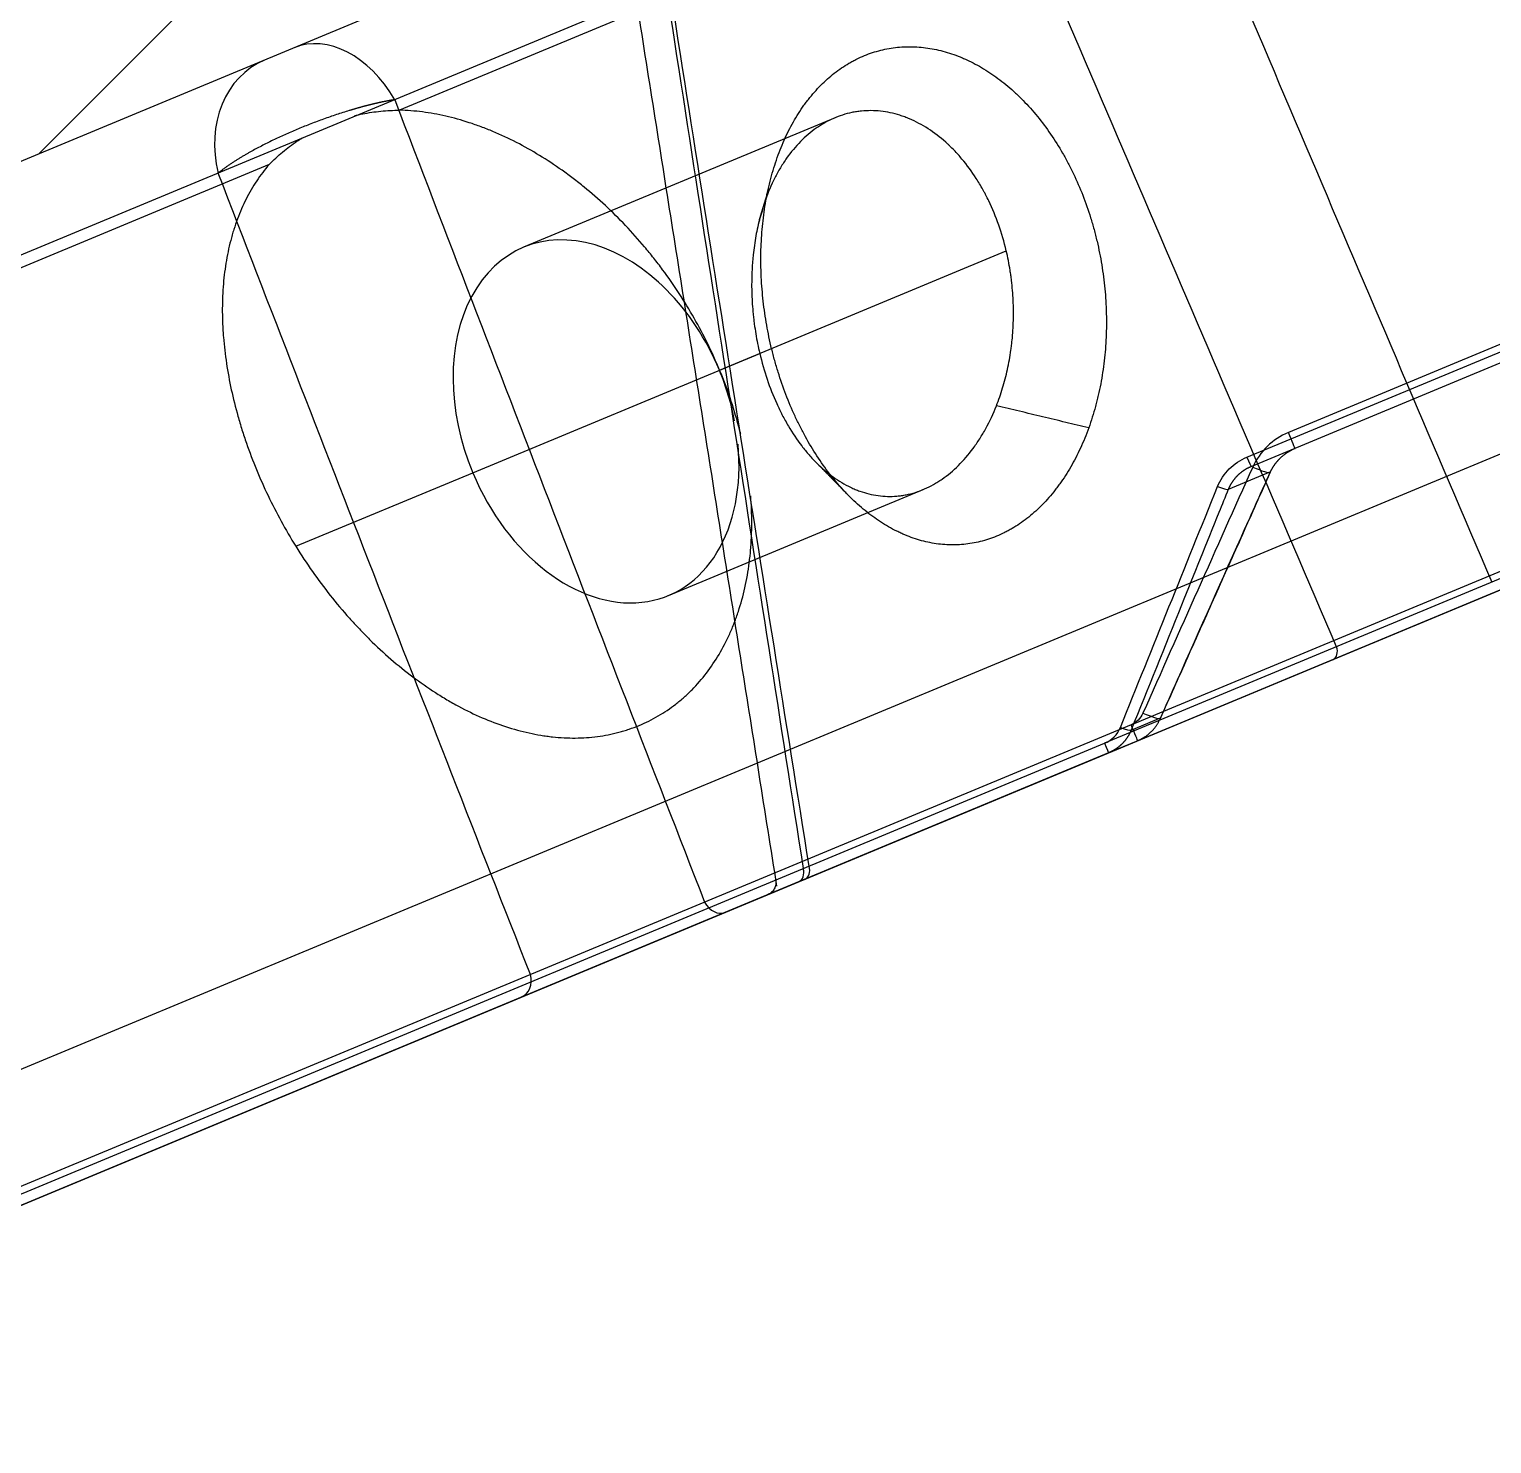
# Model space of a CAD drawing. Header units: millimetres. Extents: x 18 to 755, y 19 to 576.
# Drawn here: x 132.94 to 167.85, y 18.87 to 52.63 of the extents above; entities that cross this region are included whole.
import ezdxf

# ---------------------------------------------------------------- set-up
doc = ezdxf.new("R2010")
doc.units = ezdxf.units.MM
doc.layers.add('1', color=7, linetype='Continuous', true_color=0xffffff)

msp = doc.modelspace()

# ---------------------------------------------------------------- hatches: boundary and pattern name
at = {"layer": '1', "lineweight": -3}
h = msp.add_hatch(dxfattribs=at)
h.set_pattern_fill('ANSI31', scale=1.55, style=0)
edge = h.paths.add_edge_path(flags=0)
edge.add_line((123.581, 20.754), (119.659, 19.122))
edge.add_line((119.659, 19.122), (118.507, 21.892))
edge.add_line((118.507, 21.892), (111.247, 18.873))
edge.add_spline(control_points=[(111.247, 18.873), (110.93, 19.433), (110.613, 19.993), (110.297, 20.553)], knot_values=[0, 0, 0, 0, 1, 1, 1, 1], degree=3, periodic=0)
edge.add_spline(control_points=[(110.297, 20.553), (110.763, 21.685), (111.229, 22.818), (111.694, 23.95)], knot_values=[0, 0, 0, 0, 1, 1, 1, 1], degree=3, periodic=0)
edge.add_ellipse((358.348, 131.388), major_axis=(-2903.319, -1207.465), ratio=0.00143112, start_angle=0.954876, end_angle=0.989415)
edge.add_spline(control_points=[(120.306, 27.531), (120.582, 27.416), (120.858, 27.302), (121.417, 27.07), (121.701, 26.953), (122.165, 26.76), (122.347, 26.685), (122.528, 26.61)], knot_values=[0, 0, 0, 0, 0.372538, 0.372538, 0.755075, 0.755075, 1, 1, 1, 1], degree=3, periodic=0)
edge.add_spline(control_points=[(122.528, 26.61), (122.939, 24.772), (123.349, 22.934), (123.759, 21.096)], knot_values=[0, 0, 0, 0, 1, 1, 1, 1], degree=3, periodic=0)
edge.add_spline(control_points=[(123.759, 21.096), (123.763, 21.079), (123.765, 21.061), (123.767, 21.026), (123.766, 21.009), (123.761, 20.975), (123.758, 20.957), (123.747, 20.924), (123.741, 20.908), (123.724, 20.877), (123.715, 20.862), (123.694, 20.834), (123.682, 20.822), (123.663, 20.804), (123.656, 20.798), (123.642, 20.788), (123.635, 20.783), (123.613, 20.768), (123.598, 20.76), (123.581, 20.754)], knot_values=[0, 0, 0, 0, 0.125, 0.125, 0.25, 0.25, 0.375, 0.375, 0.5, 0.5, 0.625, 0.625, 0.75, 0.75, 0.8125, 0.8125, 0.875, 0.875, 1, 1, 1, 1], degree=3, periodic=0)
edge = h.paths.add_edge_path(flags=0)
edge.add_spline(control_points=[(300.574, 126.854), (300.649, 126.885), (300.802, 126.935), (300.96, 126.96), (301.061, 126.967), (301.082, 126.968), (301.122, 126.969), (301.142, 126.969), (301.203, 126.969), (301.243, 126.967), (301.362, 126.956), (301.442, 126.943), (301.52, 126.923)], knot_values=[0, 0, 0, 0, 0.25, 0.5, 0.5, 0.5625, 0.5625, 0.625, 0.625, 0.75, 0.75, 1, 1, 1, 1], degree=3, periodic=0)
edge.add_spline(control_points=[(301.52, 126.923), (301.572, 126.91), (301.625, 126.901), (301.705, 126.894), (301.731, 126.892), (301.772, 126.892), (301.785, 126.892), (301.812, 126.893), (301.826, 126.894), (301.893, 126.898), (301.946, 126.907), (302.024, 126.925), (302.049, 126.932), (302.1, 126.949), (302.126, 126.958), (302.151, 126.969)], knot_values=[0, 0, 0, 0, 0.25, 0.25, 0.375, 0.375, 0.4375, 0.4375, 0.5, 0.5, 0.75, 0.75, 0.875, 0.875, 1, 1, 1, 1], degree=3, periodic=0)
edge.add_line((302.151, 126.969), (314.312, 132.027))
edge.add_spline(control_points=[(314.312, 132.027), (314.325, 132.032), (314.337, 132.037), (314.362, 132.049), (314.398, 132.066), (314.433, 132.086), (314.501, 132.128), (314.544, 132.16), (314.605, 132.213), (314.625, 132.231), (314.662, 132.27), (314.68, 132.29), (314.731, 132.351), (314.762, 132.395), (314.79, 132.442)], knot_values=[0, 0, 0, 0, 0.0625, 0.0625, 0.125, 0.25, 0.25, 0.5, 0.5, 0.625, 0.625, 0.75, 0.75, 1, 1, 1, 1], degree=3, periodic=0)
edge.add_spline(control_points=[(314.79, 132.442), (314.831, 132.511), (314.877, 132.577), (314.954, 132.67), (314.994, 132.714), (315.038, 132.757), (315.067, 132.785), (315.082, 132.798), (315.158, 132.864), (315.223, 132.912), (315.325, 132.975), (315.377, 133.005), (315.432, 133.031), (315.468, 133.048), (315.487, 133.057), (315.505, 133.064)], knot_values=[0, 0, 0, 0, 0.25, 0.25, 0.375, 0.4375, 0.4375, 0.5, 0.5, 0.75, 0.75, 0.875, 0.9375, 0.9375, 1, 1, 1, 1], degree=3, periodic=0)
edge.add_line((315.505, 133.064), (355.591, 149.736))
edge.add_line((355.591, 149.736), (359.047, 141.426))
edge.add_spline(control_points=[(359.047, 141.426), (358.238, 139.465), (357.429, 137.504), (356.62, 135.543)], knot_values=[0, 0, 0, 0, 1, 1, 1, 1], degree=3, periodic=0)
edge.add_ellipse((358.348, 131.388), major_axis=(2903.319, 1207.465), ratio=0.00143112, start_angle=90, end_angle=158.464753)
edge.add_spline(control_points=[(346.091, 131.164), (345.823, 131.213), (345.554, 131.262), (345.084, 131.347), (344.883, 131.384), (344.488, 131.456), (344.293, 131.492), (344.099, 131.527)], knot_values=[0, 0, 0, 0, 0.404548, 0.404548, 0.707324, 0.707324, 1, 1, 1, 1], degree=3, periodic=0)
edge.add_spline(control_points=[(344.099, 131.527), (343.491, 132.478), (342.884, 133.428), (342.276, 134.379)], knot_values=[0, 0, 0, 0, 1, 1, 1, 1], degree=3, periodic=0)
edge.add_spline(control_points=[(342.276, 134.379), (342.197, 134.503), (342.108, 134.618), (341.961, 134.778), (341.91, 134.829), (341.83, 134.902), (341.802, 134.926), (341.746, 134.973), (341.717, 134.996), (341.572, 135.108), (341.45, 135.185), (341.257, 135.285), (341.191, 135.316), (341.09, 135.358), (341.056, 135.371), (340.987, 135.396), (340.953, 135.407), (340.778, 135.462), (340.637, 135.493), (340.421, 135.521), (340.349, 135.528), (340.24, 135.532), (340.203, 135.533), (340.13, 135.533), (340.093, 135.532), (339.911, 135.524), (339.767, 135.505), (339.555, 135.457), (339.485, 135.439), (339.381, 135.406), (339.346, 135.394), (339.277, 135.369), (339.243, 135.355), (339.209, 135.341)], knot_values=[0, 0, 0, 0, 0.125, 0.125, 0.1875, 0.1875, 0.21875, 0.21875, 0.25, 0.25, 0.375, 0.375, 0.4375, 0.4375, 0.46875, 0.46875, 0.5, 0.5, 0.625, 0.625, 0.6875, 0.6875, 0.71875, 0.71875, 0.75, 0.75, 0.875, 0.875, 0.9375, 0.9375, 0.96875, 0.96875, 1, 1, 1, 1], degree=3, periodic=0)
edge.add_line((339.209, 135.341), (256.764, 101.053))
edge.add_spline(control_points=[(256.764, 101.053), (258.459, 93.455), (260.155, 85.857), (261.851, 78.259)], knot_values=[0, 0, 0, 0, 1, 1, 1, 1], degree=3, periodic=0)
edge.add_line((261.851, 78.259), (252.617, 74.419))
edge.add_spline(control_points=[(252.617, 74.419), (248.643, 77.459), (244.669, 80.499), (240.694, 83.539)], knot_values=[0, 0, 0, 0, 1, 1, 1, 1], degree=3, periodic=0)
edge.add_line((240.694, 83.539), (226.859, 77.785))
edge.add_spline(control_points=[(226.859, 77.785), (226.212, 72.823), (225.566, 67.861), (224.92, 62.899)], knot_values=[0, 0, 0, 0, 1, 1, 1, 1], degree=3, periodic=0)
edge.add_line((224.92, 62.899), (215.686, 59.059))
edge.add_spline(control_points=[(215.686, 59.059), (211.494, 65.619), (207.301, 72.179), (203.109, 78.738)], knot_values=[0, 0, 0, 0, 1, 1, 1, 1], degree=3, periodic=0)
edge.add_line((203.109, 78.738), (120.663, 44.45))
edge.add_spline(control_points=[(120.663, 44.45), (120.646, 44.443), (120.629, 44.436), (120.596, 44.421), (120.546, 44.398), (120.497, 44.374), (120.4, 44.323), (120.338, 44.287), (120.155, 44.17), (120.039, 44.081), (119.823, 43.882), (119.725, 43.775), (119.593, 43.602), (119.552, 43.543), (119.493, 43.451), (119.465, 43.404), (119.438, 43.356), (119.421, 43.324), (119.412, 43.308), (119.336, 43.161), (119.281, 43.027), (119.216, 42.82), (119.197, 42.75), (119.174, 42.643), (119.167, 42.607), (119.154, 42.535), (119.149, 42.499), (119.125, 42.317), (119.119, 42.173), (119.132, 41.884), (119.151, 41.74), (119.183, 41.597)], knot_values=[0, 0, 0, 0, 0.015625, 0.015625, 0.03125, 0.0625, 0.0625, 0.125, 0.125, 0.25, 0.25, 0.375, 0.375, 0.4375, 0.4375, 0.46875, 0.484375, 0.484375, 0.5, 0.5, 0.625, 0.625, 0.6875, 0.6875, 0.71875, 0.71875, 0.75, 0.75, 0.875, 0.875, 1, 1, 1, 1], degree=3, periodic=0)
edge.add_spline(control_points=[(119.183, 41.597), (119.43, 40.492), (119.677, 39.387), (119.923, 38.282)], knot_values=[0, 0, 0, 0, 1, 1, 1, 1], degree=3, periodic=0)
edge.add_spline(control_points=[(119.923, 38.282), (119.768, 38.056), (119.613, 37.83), (119.343, 37.435), (119.227, 37.267), (119, 36.935), (118.888, 36.772), (118.776, 36.609)], knot_values=[0, 0, 0, 0, 0.405183, 0.405183, 0.707594, 0.707594, 1, 1, 1, 1], degree=3, periodic=0)
edge.add_ellipse((358.348, 131.388), major_axis=(-2903.319, -1207.465), ratio=0.00143112, start_angle=359.002567, end_angle=359.045124)
edge.add_spline(control_points=[(108.25, 32.23), (107.27, 32.636), (106.289, 33.042), (104.327, 33.853), (103.346, 34.259), (102.365, 34.664)], knot_values=[0, 0, 0, 0, 0.5, 0.5, 1, 1, 1, 1], degree=3, periodic=0)
edge.add_line((102.365, 34.664), (98.905, 42.982))
edge.add_line((98.905, 42.982), (138.991, 59.654))
edge.add_spline(control_points=[(138.991, 59.654), (139.066, 59.685), (139.219, 59.734), (139.378, 59.759), (139.54, 59.77), (139.62, 59.77), (139.78, 59.756), (139.859, 59.742), (139.937, 59.722)], knot_values=[0, 0, 0, 0, 0.25, 0.5, 0.5, 0.75, 0.75, 1, 1, 1, 1], degree=3, periodic=0)
edge.add_spline(control_points=[(139.937, 59.722), (139.99, 59.709), (140.042, 59.7), (140.149, 59.69), (140.202, 59.69), (140.31, 59.698), (140.416, 59.714), (140.518, 59.747), (140.568, 59.768)], knot_values=[0, 0, 0, 0, 0.25, 0.25, 0.5, 0.5, 0.75, 1, 1, 1, 1], degree=3, periodic=0)
edge.add_line((140.568, 59.768), (152.73, 64.826))
edge.add_spline(control_points=[(152.73, 64.826), (152.78, 64.847), (152.875, 64.896), (152.961, 64.959), (153.012, 65.004), (153.023, 65.013), (153.042, 65.031), (153.071, 65.06), (153.098, 65.089), (153.149, 65.151), (153.18, 65.195), (153.207, 65.241)], knot_values=[0, 0, 0, 0, 0.25, 0.5, 0.5, 0.5625, 0.5625, 0.625, 0.75, 0.75, 1, 1, 1, 1], degree=3, periodic=0)
edge.add_spline(control_points=[(153.207, 65.241), (153.248, 65.311), (153.294, 65.376), (153.371, 65.469), (153.412, 65.513), (153.455, 65.556), (153.484, 65.583), (153.499, 65.597), (153.576, 65.664), (153.64, 65.711), (153.776, 65.796), (153.848, 65.832), (153.923, 65.864)], knot_values=[0, 0, 0, 0, 0.25, 0.25, 0.375, 0.4375, 0.4375, 0.5, 0.5, 0.75, 0.75, 1, 1, 1, 1], degree=3, periodic=0)
edge.add_spline(control_points=[(153.923, 65.864), (166.396, 71.051), (178.87, 76.239), (191.343, 81.426)], knot_values=[0, 0, 0, 0, 1, 1, 1, 1], degree=3, periodic=0)
edge.add_spline(control_points=[(191.343, 81.426), (191.422, 81.459), (191.504, 81.486), (191.671, 81.528), (191.755, 81.543), (191.862, 81.553), (191.884, 81.555), (191.926, 81.558), (191.948, 81.558), (192.012, 81.56), (192.054, 81.559), (192.182, 81.552), (192.266, 81.541), (192.35, 81.523)], knot_values=[0, 0, 0, 0, 0.25, 0.25, 0.5, 0.5, 0.5625, 0.5625, 0.625, 0.625, 0.75, 0.75, 1, 1, 1, 1], degree=3, periodic=0)
edge.add_spline(control_points=[(192.35, 81.523), (192.407, 81.51), (192.464, 81.503), (192.579, 81.496), (192.637, 81.497), (192.752, 81.508), (192.809, 81.518), (192.922, 81.546), (192.977, 81.564), (193.031, 81.587)], knot_values=[0, 0, 0, 0, 0.25, 0.25, 0.5, 0.5, 0.75, 0.75, 1, 1, 1, 1], degree=3, periodic=0)
edge.add_line((193.031, 81.587), (209.632, 88.491))
edge.add_spline(control_points=[(209.632, 88.491), (209.683, 88.512), (209.732, 88.537), (209.826, 88.595), (209.871, 88.627), (209.934, 88.681), (209.954, 88.7), (209.993, 88.739), (210.011, 88.759), (210.064, 88.821), (210.096, 88.865), (210.125, 88.912)], knot_values=[0, 0, 0, 0, 0.25, 0.25, 0.5, 0.5, 0.625, 0.625, 0.75, 0.75, 1, 1, 1, 1], degree=3, periodic=0)
edge.add_spline(control_points=[(210.125, 88.912), (210.168, 88.983), (210.216, 89.05), (210.322, 89.174), (210.38, 89.233), (210.506, 89.34), (210.573, 89.389), (210.714, 89.476), (210.788, 89.513), (210.865, 89.545)], knot_values=[0, 0, 0, 0, 0.25, 0.25, 0.5, 0.5, 0.75, 0.75, 1, 1, 1, 1], degree=3, periodic=0)
edge.add_line((210.865, 89.545), (243.717, 103.208))
edge.add_spline(control_points=[(243.717, 103.208), (243.793, 103.24), (243.871, 103.265), (243.99, 103.294), (244.03, 103.302), (244.111, 103.315), (244.152, 103.32), (244.276, 103.331), (244.358, 103.331), (244.523, 103.318), (244.604, 103.305), (244.685, 103.286)], knot_values=[0, 0, 0, 0, 0.25, 0.25, 0.375, 0.375, 0.5, 0.5, 0.75, 0.75, 1, 1, 1, 1], degree=3, periodic=0)
edge.add_spline(control_points=[(244.685, 103.286), (244.738, 103.273), (244.793, 103.264), (244.902, 103.256), (244.957, 103.256), (245.067, 103.265), (245.121, 103.273), (245.227, 103.299), (245.279, 103.316), (245.329, 103.337)], knot_values=[0, 0, 0, 0, 0.25, 0.25, 0.5, 0.5, 0.75, 0.75, 1, 1, 1, 1], degree=3, periodic=0)
edge.add_line((245.329, 103.337), (261.996, 110.268))
edge.add_spline(control_points=[(261.996, 110.268), (262.049, 110.291), (262.1, 110.317), (262.174, 110.361), (262.198, 110.377), (262.245, 110.41), (262.268, 110.428), (262.335, 110.483), (262.376, 110.523), (262.453, 110.61), (262.488, 110.656), (262.519, 110.705)], knot_values=[0, 0, 0, 0, 0.25, 0.25, 0.375, 0.375, 0.5, 0.5, 0.75, 0.75, 1, 1, 1, 1], degree=3, periodic=0)
edge.add_spline(control_points=[(262.519, 110.705), (262.565, 110.778), (262.617, 110.846), (262.731, 110.974), (262.793, 111.033), (262.892, 111.115), (262.926, 111.141), (262.995, 111.19), (263.031, 111.213), (263.14, 111.279), (263.216, 111.318), (263.295, 111.35)], knot_values=[0, 0, 0, 0, 0.25, 0.25, 0.5, 0.5, 0.625, 0.625, 0.75, 0.75, 1, 1, 1, 1], degree=3, periodic=0)
edge.add_line((263.295, 111.35), (300.574, 126.854))
edge = h.paths.add_edge_path(flags=0)
edge.add_ellipse((358.348, 131.388), major_axis=(2903.319, 1207.465), ratio=0.00143112, start_angle=205.766732, end_angle=270)
edge.add_spline(control_points=[(360.076, 127.233), (360.215, 127.176), (360.353, 127.118), (361.483, 126.652), (362.475, 126.243), (363.467, 125.834)], knot_values=[0, 0, 0, 0, 0.122367, 0.122367, 1, 1, 1, 1], degree=3, periodic=0)
edge.add_spline(control_points=[(363.467, 125.834), (363.64, 125.218), (363.813, 124.601), (363.986, 123.985)], knot_values=[0, 0, 0, 0, 1, 1, 1, 1], degree=3, periodic=0)
edge.add_line((363.986, 123.985), (356.726, 120.966))
edge.add_line((356.726, 120.966), (357.878, 118.196))
edge.add_line((357.878, 118.196), (353.955, 116.564))
edge.add_spline(control_points=[(353.955, 116.564), (353.939, 116.558), (353.935, 116.557), (353.922, 116.553), (353.914, 116.55), (353.888, 116.545), (353.871, 116.542), (353.845, 116.541), (353.836, 116.541), (353.819, 116.542), (353.81, 116.543), (353.784, 116.546), (353.767, 116.55), (353.742, 116.558), (353.734, 116.561), (353.718, 116.567), (353.71, 116.571), (353.687, 116.583), (353.672, 116.592), (353.651, 116.608), (353.644, 116.614), (353.631, 116.626), (353.625, 116.632), (353.608, 116.651), (353.597, 116.665), (353.587, 116.68)], knot_values=[0, 0, 0, 0, 0.032258, 0.032258, 0.096774, 0.096774, 0.225806, 0.225806, 0.290323, 0.290323, 0.354839, 0.354839, 0.483871, 0.483871, 0.548387, 0.548387, 0.612903, 0.612903, 0.741935, 0.741935, 0.806452, 0.806452, 0.870968, 0.870968, 1, 1, 1, 1], degree=3, periodic=0)
edge.add_spline(control_points=[(353.587, 116.68), (352.576, 118.263), (351.564, 119.847), (350.552, 121.43)], knot_values=[0, 0, 0, 0, 1, 1, 1, 1], degree=3, periodic=0)
edge.add_spline(control_points=[(350.552, 121.43), (350.704, 121.8), (350.857, 122.171), (351.088, 122.73), (351.166, 122.919), (351.319, 123.29), (351.394, 123.471), (351.469, 123.653)], knot_values=[0, 0, 0, 0, 0.499921, 0.499921, 0.75496, 0.75496, 1, 1, 1, 1], degree=3, periodic=0)

# ---------------------------------------------------------------- linework, layer by layer
at = {"layer": '1', "color": 7, "lineweight": -3}
for p, q in [((118.507, 21.892), (283.355, 90.451)), ((119.659, 19.122), (284.507, 87.681)), ((228.823, 86.897), (141.782, 50.697)), ((203.109, 78.738), (120.663, 44.45)), ((181.83, 67.651), (122.057, 42.792)), ((162.007, 42.418), (185.85, 52.334)), ((185.945, 52.106), (162.102, 42.189)), ((152.177, 50.517), (144.744, 47.425)), ((181.115, 50.544), (162.996, 43.008)), ((138.671, 49.404), (102.514, 34.366)), ((149.414, 44.494), (156.262, 47.342)), ((143.53, 42.046), (150.377, 44.894)), ((149.42, 44.496), (149.414, 44.494)), ((139.305, 40.29), (143.53, 42.046)), ((173.984, 41.984), (158.608, 35.59)), ((162.566, 42.065), (161.56, 41.647)), ((148.2, 39.115), (154.279, 41.643)), ((160.02, 36.355), (171.061, 40.947)), ((171.541, 40.7), (159.4, 35.65)), ((159.242, 36.032), (160.02, 36.355)), ((159.242, 36.032), (128.087, 23.075)), ((159.242, 35.902), (159.945, 36.194)), ((159.4, 35.65), (158.704, 35.361)), ((126.847, 22.38), (158.608, 35.589)), ((158.704, 35.361), (126.943, 22.152))]:
    msp.add_line(p, q, dxfattribs=at)
for centre, major_axis, ratio, start_param, end_param in [((140.223, 49.877), (-0.96, 2.308), 0.708107, 4.886922, 6.283185), ((139.521, 49.585), (-0.96, 2.308), 0.836208, 0, 1.396263), ((146.472, 43.27), (1.728, -4.155), 0.708118, 1.570796, 4.712389), ((146.472, 43.27), (1.728, -4.155), 0.708118, 1.288397, 1.570796), ((162.962, 43.088), (-0.192, 0.462), 0.001447, 3.141593, 4.537856), ((146.472, 43.27), (1.728, -4.155), 0.708118, 4.712389, 7.442629), ((161.987, 42.466), (0.115, -0.277), 0.001447, 4.886922, 6.283185), ((162.111, 42.259), (-0.456, 0.205), 0.118894, 1.698618, 3.042675), ((162.111, 42.259), (-0.456, 0.205), 0.118894, 3.042674, 3.296879), ((161.285, 41.762), (0.278, -0.112), 0.125657, 4.833501, 6.179153), ((163.95, 37.868), (-0.115, 0.277), 0.648534, 3.141593, 4.537856), ((159.489, 36.388), (-0.457, 0.203), 0.119376, 1.698164, 3.036534), ((158.967, 36.017), (0.278, -0.112), 0.12566, 4.833498, 6.177989), ((159.208, 36.112), (-0.192, 0.462), 0.001447, 3.141593, 4.537856), ((159.489, 36.388), (-0.457, 0.203), 0.119376, 3.036532, 3.282618), ((158.588, 35.638), (0.115, -0.277), 0.001447, 4.886922, 6.283185), ((151.191, 32.561), (-0.115, 0.277), 0.759305, 3.141593, 4.537856), ((151.345, 32.625), (0.115, -0.277), 0.708129, 0, 1.396263), ((149.351, 32.012), (-0.192, 0.462), 0.708107, 1.745329, 3.141593), ((144.501, 29.996), (-0.192, 0.462), 0.815617, 3.141593, 4.537856)]:
    msp.add_ellipse(centre, major_axis=major_axis, ratio=ratio, start_param=start_param, end_param=end_param, dxfattribs=at)
for points, degree in [([(159.75, 58.468), (162.438, 52.121), (165.137, 45.776), (167.848, 39.432)], 3), ([(164.147, 37.893), (161.417, 44.229), (158.698, 50.566), (155.99, 56.905)], 3), ([(147.402, 53.503), (150.78, 32.178)], 1), ([(148.141, 53.64), (149.222, 46.625), (150.314, 39.611), (151.418, 32.599)], 3), ([(151.558, 32.657), (150.437, 39.662), (149.328, 46.669), (148.229, 53.677)], 3), ([(141.666, 50.947), (144.112, 44.562), (146.578, 38.179), (149.062, 31.798)], 3), ([(144.906, 30.07), (142.402, 36.443), (139.918, 42.818), (137.454, 49.195)], 3), ([(150.581, 48.806), (150.463, 48.393), (150.348, 47.996)], 2), ([(150.584, 48.818), (150.51, 48.547)], 1), ([(158.23, 43.114), (156.028, 43.644)], 1), ([(151.696, 42.319), (152.101, 41.908), (152.469, 41.53)], 2), ([(162.145, 42.179), (161.267, 40.223), (160.394, 38.266), (159.523, 36.308)], 3), ([(159.941, 36.18), (162.563, 42.05)], 1), ([(158.986, 35.969), (159.759, 37.884), (160.531, 39.799), (161.304, 41.714)], 3), ([(159.523, 36.308), (159.468, 36.184), (159.367, 36.084), (159.242, 36.032)], 3), ([(158.608, 35.589), (158.779, 35.661), (158.917, 35.798), (158.986, 35.969)], 3)]:
    msp.add_open_spline(points, degree=degree, dxfattribs=at)
for points, knots in [([(150.755, 49.444), (150.809, 49.609), (150.87, 49.769), (151.002, 50.075), (151.145, 50.369), (151.311, 50.637), (151.423, 50.798), (151.445, 50.829), (151.491, 50.892), (151.515, 50.923), (151.586, 51.013), (151.634, 51.072), (151.783, 51.241), (151.886, 51.345), (152.101, 51.537), (152.213, 51.625), (152.388, 51.743), (152.447, 51.781), (152.537, 51.834), (152.568, 51.851), (152.629, 51.884), (152.66, 51.9), (152.816, 51.977), (152.942, 52.029), (153.2, 52.113), (153.331, 52.146), (153.597, 52.192), (153.733, 52.206), (153.905, 52.211), (153.94, 52.212), (154.009, 52.211), (154.113, 52.209), (154.354, 52.19), (154.561, 52.152), (154.837, 52.084), (154.975, 52.04), (155.147, 51.973), (155.181, 51.959), (155.25, 51.93), (155.284, 51.915), (155.387, 51.868), (155.455, 51.834), (155.656, 51.727), (155.788, 51.647), (156.047, 51.47), (156.174, 51.374), (156.361, 51.216), (156.422, 51.162), (156.544, 51.049), (156.605, 50.99), (156.782, 50.808), (156.896, 50.681), (157.114, 50.414), (157.219, 50.274), (157.42, 49.981), (157.516, 49.828), (157.63, 49.63), (157.653, 49.59), (157.697, 49.509), (157.763, 49.387), (157.908, 49.097), (158.019, 48.84), (158.156, 48.49), (158.218, 48.311), (158.304, 48.037), (158.33, 47.945), (158.369, 47.805), (158.381, 47.758), (158.405, 47.665), (158.462, 47.43), (158.509, 47.194), (158.571, 46.814), (158.596, 46.623), (158.632, 46.24), (158.644, 46.048), (158.65, 45.807), (158.651, 45.758), (158.652, 45.662), (158.652, 45.517), (158.648, 45.374), (158.636, 45.089), (158.621, 44.901), (158.578, 44.529), (158.55, 44.346), (158.498, 44.074), (158.479, 43.984), (158.448, 43.85), (158.438, 43.805), (158.415, 43.717), (158.404, 43.672), (158.344, 43.453), (158.29, 43.281), (158.23, 43.114)], [0, 0, 0, 0, 0.03125, 0.03125, 0.0625, 0.09375, 0.09375, 0.101562, 0.101562, 0.109375, 0.109375, 0.125, 0.125, 0.15625, 0.15625, 0.1875, 0.1875, 0.203125, 0.203125, 0.210937, 0.210937, 0.21875, 0.21875, 0.25, 0.25, 0.28125, 0.28125, 0.3125, 0.3125, 0.320312, 0.320312, 0.328125, 0.34375, 0.375, 0.375, 0.40625, 0.40625, 0.414062, 0.414062, 0.421875, 0.421875, 0.4375, 0.4375, 0.46875, 0.46875, 0.5, 0.5, 0.515625, 0.515625, 0.53125, 0.53125, 0.5625, 0.5625, 0.59375, 0.59375, 0.625, 0.625, 0.632813, 0.632813, 0.640625, 0.65625, 0.6875, 0.6875, 0.71875, 0.71875, 0.734375, 0.734375, 0.742188, 0.742188, 0.75, 0.78125, 0.78125, 0.8125, 0.8125, 0.84375, 0.84375, 0.851563, 0.851563, 0.859375, 0.875, 0.875, 0.90625, 0.90625, 0.9375, 0.9375, 0.953125, 0.953125, 0.960938, 0.960938, 0.96875, 0.96875, 1, 1, 1, 1]), ([(141.666, 50.947), (141.66, 50.946), (141.646, 50.944), (141.627, 50.941), (141.606, 50.938), (141.586, 50.934), (141.566, 50.93), (141.546, 50.927), (141.525, 50.923), (141.505, 50.919), (141.484, 50.915), (141.464, 50.911), (141.443, 50.907), (141.422, 50.903), (141.401, 50.899), (141.381, 50.894), (141.36, 50.89), (141.339, 50.886), (141.318, 50.881), (141.297, 50.876), (141.276, 50.872), (141.255, 50.867), (141.234, 50.862), (141.213, 50.857), (141.192, 50.853), (141.171, 50.848), (141.15, 50.843), (141.129, 50.837), (141.108, 50.832), (141.087, 50.827), (141.066, 50.822), (141.045, 50.817), (141.024, 50.811), (141.003, 50.806), (140.982, 50.801), (140.961, 50.795), (140.941, 50.79), (140.92, 50.784), (140.899, 50.779), (140.879, 50.773), (140.858, 50.767), (140.838, 50.762), (140.817, 50.756), (140.797, 50.75), (140.777, 50.745), (140.757, 50.739), (140.737, 50.733), (140.717, 50.727), (140.697, 50.722), (140.677, 50.716), (140.657, 50.71), (140.638, 50.704), (140.618, 50.698), (140.599, 50.693), (140.486, 50.658), (140.277, 50.592), (139.97, 50.486), (139.666, 50.372), (139.368, 50.252), (139.076, 50.126), (138.791, 49.995), (138.516, 49.859), (138.331, 49.761), (138.226, 49.703), (138.193, 49.685), (138.16, 49.666), (138.127, 49.647), (138.094, 49.628), (138.061, 49.609), (138.028, 49.589), (137.995, 49.569), (137.962, 49.55), (137.929, 49.529), (137.897, 49.509), (137.864, 49.489), (137.832, 49.468), (137.8, 49.447), (137.769, 49.427), (137.738, 49.406), (137.707, 49.385), (137.676, 49.364), (137.647, 49.343), (137.617, 49.321), (137.588, 49.3), (137.56, 49.279), (137.532, 49.258), (137.505, 49.237), (137.479, 49.216), (137.462, 49.202), (137.454, 49.195)], [0, 0, 0, 0, 0.005214, 0.010417, 0.015608, 0.020787, 0.025953, 0.031107, 0.036247, 0.041373, 0.046484, 0.051581, 0.056662, 0.061728, 0.066777, 0.071809, 0.076824, 0.081822, 0.086801, 0.091762, 0.096703, 0.101625, 0.106528, 0.11141, 0.116271, 0.121111, 0.125929, 0.130726, 0.1355, 0.140251, 0.144979, 0.149684, 0.154364, 0.15902, 0.163651, 0.168257, 0.172838, 0.177393, 0.181921, 0.186423, 0.190898, 0.195346, 0.199766, 0.204158, 0.208522, 0.212857, 0.217164, 0.221441, 0.225689, 0.229907, 0.234094, 0.238252, 0.242379, 0.246475, 0.250539, 0.313972, 0.377041, 0.439324, 0.500425, 0.561424, 0.623613, 0.686597, 0.749954, 0.758256, 0.766687, 0.775243, 0.783922, 0.792723, 0.801641, 0.810675, 0.819822, 0.829079, 0.838442, 0.84791, 0.857477, 0.867142, 0.876901, 0.88675, 0.896685, 0.906705, 0.916803, 0.926978, 0.937225, 0.94754, 0.957919, 0.968359, 0.978855, 0.989403, 1, 1, 1, 1]), ([(140.704, 50.564), (140.77, 50.581), (140.977, 50.627), (141.333, 50.68), (141.631, 50.696), (141.782, 50.697)], [0, 0, 0, 0, 0.190038, 0.595019, 1, 1, 1, 1]), ([(149.42, 44.496), (149.332, 44.709), (149.237, 44.918), (149.035, 45.329), (148.821, 45.734), (148.582, 46.127), (148.331, 46.513), (148.199, 46.703), (148.026, 46.936), (147.991, 46.983), (147.92, 47.075), (147.814, 47.212), (147.705, 47.346), (147.484, 47.609), (147.18, 47.949), (146.86, 48.266), (146.531, 48.571), (146.362, 48.718), (146.146, 48.895), (146.102, 48.93), (146.015, 48.999), (145.971, 49.033), (145.839, 49.133), (145.75, 49.199), (145.483, 49.388), (145.123, 49.625), (144.757, 49.831), (144.387, 50.021), (144.2, 50.109), (143.965, 50.207), (143.917, 50.227), (143.823, 50.264), (143.775, 50.282), (143.633, 50.335), (143.539, 50.368), (143.256, 50.46), (142.882, 50.564), (142.512, 50.63), (142.145, 50.678), (141.963, 50.693), (141.782, 50.697)], [0, 0, 0, 0, 0.0625, 0.0625, 0.125, 0.1875, 0.1875, 0.25, 0.25, 0.265625, 0.265625, 0.28125, 0.3125, 0.3125, 0.375, 0.4375, 0.4375, 0.5, 0.5, 0.515625, 0.515625, 0.53125, 0.53125, 0.5625, 0.5625, 0.625, 0.6875, 0.6875, 0.75, 0.75, 0.765625, 0.765625, 0.78125, 0.78125, 0.8125, 0.8125, 0.875, 0.9375, 0.9375, 1, 1, 1, 1]), ([(156.262, 47.342), (156.212, 47.553), (156.152, 47.758), (156.012, 48.155), (155.932, 48.347), (155.821, 48.579), (155.786, 48.648), (155.75, 48.716), (155.726, 48.761), (155.714, 48.783), (155.652, 48.894), (155.6, 48.981), (155.44, 49.231), (155.326, 49.387), (155.143, 49.604), (155.08, 49.674), (154.983, 49.774), (154.95, 49.807), (154.901, 49.855), (154.884, 49.871), (154.85, 49.902), (154.833, 49.918), (154.68, 50.054), (154.54, 50.161), (154.253, 50.347), (154.105, 50.425), (153.934, 50.498), (153.915, 50.505), (153.877, 50.52), (153.858, 50.528), (153.8, 50.549), (153.762, 50.562), (153.646, 50.598), (153.57, 50.619), (153.339, 50.668), (153.186, 50.684), (152.956, 50.686), (152.879, 50.682), (152.784, 50.673), (152.764, 50.671), (152.726, 50.666), (152.707, 50.663), (152.651, 50.655), (152.613, 50.648), (152.426, 50.609), (152.281, 50.562), (152.069, 50.469), (151.999, 50.435), (151.896, 50.376), (151.862, 50.356), (151.811, 50.324), (151.794, 50.313), (151.761, 50.291), (151.744, 50.279), (151.595, 50.175), (151.47, 50.069), (151.235, 49.83), (151.124, 49.697), (150.995, 49.515), (150.97, 49.477), (150.92, 49.401), (150.848, 49.285), (150.781, 49.163), (150.653, 48.912), (150.577, 48.735), (150.51, 48.547)], [0, 0, 0, 0, 0.0625, 0.0625, 0.125, 0.125, 0.140625, 0.148437, 0.148437, 0.15625, 0.15625, 0.1875, 0.1875, 0.25, 0.25, 0.28125, 0.28125, 0.296875, 0.296875, 0.304687, 0.304687, 0.3125, 0.3125, 0.375, 0.375, 0.4375, 0.4375, 0.445312, 0.445312, 0.453125, 0.453125, 0.46875, 0.46875, 0.5, 0.5, 0.5625, 0.5625, 0.59375, 0.59375, 0.601562, 0.601562, 0.609375, 0.609375, 0.625, 0.625, 0.6875, 0.6875, 0.71875, 0.71875, 0.734375, 0.734375, 0.742187, 0.742187, 0.75, 0.75, 0.8125, 0.8125, 0.875, 0.875, 0.890625, 0.890625, 0.90625, 0.9375, 0.9375, 1, 1, 1, 1]), ([(138.671, 49.404), (138.774, 49.508), (138.987, 49.704), (139.254, 49.905), (139.413, 50.009), (139.454, 50.035)], [0, 0, 0, 0, 0.426894, 0.853789, 1, 1, 1, 1]), ([(138.671, 49.404), (138.563, 49.279), (138.464, 49.147), (138.28, 48.87), (138.112, 48.58), (137.974, 48.264), (137.882, 48.018), (137.839, 47.892), (137.8, 47.762), (137.775, 47.675), (137.763, 47.631), (137.705, 47.41), (137.668, 47.229), (137.608, 46.859), (137.564, 46.481), (137.551, 46.088), (137.553, 45.788), (137.556, 45.686), (137.562, 45.533), (137.565, 45.482), (137.571, 45.379), (137.575, 45.328), (137.596, 45.07), (137.62, 44.863), (137.683, 44.447), (137.76, 44.028), (137.866, 43.605), (137.956, 43.286), (137.988, 43.179), (138.038, 43.018), (138.055, 42.965), (138.091, 42.858), (138.109, 42.805), (138.201, 42.54), (138.281, 42.329), (138.453, 41.912), (138.637, 41.498), (138.846, 41.091), (139.066, 40.688), (139.183, 40.488), (139.305, 40.29)], [0, 0, 0, 0, 0.0625, 0.0625, 0.125, 0.1875, 0.1875, 0.21875, 0.234375, 0.234375, 0.25, 0.25, 0.3125, 0.3125, 0.375, 0.4375, 0.4375, 0.46875, 0.46875, 0.484375, 0.484375, 0.5, 0.5, 0.5625, 0.5625, 0.625, 0.6875, 0.6875, 0.71875, 0.71875, 0.734375, 0.734375, 0.75, 0.75, 0.8125, 0.8125, 0.875, 0.9375, 0.9375, 1, 1, 1, 1]), ([(158.23, 43.114), (158.169, 42.947), (158.103, 42.786), (157.96, 42.477), (157.883, 42.328), (157.719, 42.043), (157.609, 41.873), (157.49, 41.713), (157.442, 41.65), (157.418, 41.619), (157.344, 41.526), (157.293, 41.467), (157.139, 41.296), (157.033, 41.19), (156.812, 40.996), (156.698, 40.907), (156.521, 40.787), (156.461, 40.75), (156.37, 40.696), (156.339, 40.679), (156.277, 40.645), (156.246, 40.629), (156.09, 40.552), (155.963, 40.5), (155.707, 40.416), (155.577, 40.384), (155.314, 40.338), (155.181, 40.326), (155.012, 40.322), (154.978, 40.322), (154.911, 40.323), (154.81, 40.326), (154.709, 40.335), (154.508, 40.361), (154.374, 40.387), (154.108, 40.46), (153.976, 40.505), (153.811, 40.574), (153.778, 40.589), (153.712, 40.619), (153.679, 40.635), (153.581, 40.683), (153.387, 40.787), (153.199, 40.909), (152.953, 41.089), (152.832, 41.187), (152.655, 41.347), (152.596, 41.402), (152.51, 41.488), (152.481, 41.518), (152.424, 41.577), (152.282, 41.727), (152.147, 41.888), (151.94, 42.157), (151.84, 42.298), (151.648, 42.592), (151.556, 42.745), (151.446, 42.944), (151.425, 42.985), (151.382, 43.066), (151.319, 43.188), (151.178, 43.478), (151.07, 43.735), (150.936, 44.085), (150.874, 44.264), (150.789, 44.537), (150.762, 44.63), (150.723, 44.769), (150.711, 44.816), (150.686, 44.91), (150.627, 45.144), (150.578, 45.38), (150.511, 45.759), (150.484, 45.949), (150.44, 46.331), (150.425, 46.523), (150.413, 46.764), (150.411, 46.812), (150.408, 46.909), (150.405, 47.053), (150.405, 47.196), (150.41, 47.48), (150.42, 47.667), (150.452, 48.037), (150.475, 48.22), (150.518, 48.49), (150.542, 48.624), (150.57, 48.757), (150.589, 48.846), (150.599, 48.89), (150.652, 49.108), (150.7, 49.278), (150.755, 49.444)], [0, 0, 0, 0, 0.03125, 0.03125, 0.0625, 0.0625, 0.09375, 0.101562, 0.101562, 0.109375, 0.109375, 0.125, 0.125, 0.15625, 0.15625, 0.1875, 0.1875, 0.203125, 0.203125, 0.210937, 0.210937, 0.21875, 0.21875, 0.25, 0.25, 0.28125, 0.28125, 0.3125, 0.3125, 0.320312, 0.320312, 0.328125, 0.34375, 0.34375, 0.375, 0.375, 0.40625, 0.40625, 0.414062, 0.414062, 0.421875, 0.421875, 0.4375, 0.46875, 0.46875, 0.5, 0.5, 0.515625, 0.515625, 0.523437, 0.523437, 0.53125, 0.5625, 0.5625, 0.59375, 0.59375, 0.625, 0.625, 0.632812, 0.632812, 0.640625, 0.65625, 0.6875, 0.6875, 0.71875, 0.71875, 0.734375, 0.734375, 0.742187, 0.742187, 0.75, 0.78125, 0.78125, 0.8125, 0.8125, 0.84375, 0.84375, 0.851562, 0.851562, 0.859375, 0.875, 0.875, 0.90625, 0.90625, 0.9375, 0.9375, 0.953125, 0.960937, 0.960937, 0.96875, 0.96875, 1, 1, 1, 1]), ([(150.51, 48.547), (150.462, 48.411), (150.419, 48.272), (150.345, 47.988), (150.313, 47.843), (150.259, 47.547), (150.238, 47.396), (150.217, 47.203), (150.214, 47.164), (150.207, 47.086), (150.198, 46.969), (150.192, 46.852), (150.184, 46.618), (150.184, 46.461), (150.194, 46.147), (150.205, 45.99), (150.225, 45.793), (150.229, 45.753), (150.238, 45.674), (150.243, 45.635), (150.259, 45.516), (150.271, 45.437), (150.31, 45.203), (150.341, 45.048), (150.377, 44.894)], [0, 0, 0, 0, 0.125, 0.125, 0.25, 0.25, 0.375, 0.375, 0.40625, 0.40625, 0.4375, 0.5, 0.5, 0.625, 0.625, 0.75, 0.75, 0.78125, 0.78125, 0.8125, 0.8125, 0.875, 0.875, 1, 1, 1, 1]), ([(156.028, 43.644), (156.083, 43.782), (156.132, 43.923), (156.219, 44.212), (156.257, 44.36), (156.323, 44.66), (156.35, 44.813), (156.378, 45.009), (156.383, 45.048), (156.392, 45.127), (156.397, 45.166), (156.409, 45.285), (156.415, 45.364), (156.43, 45.601), (156.435, 45.759), (156.432, 46.077), (156.424, 46.236), (156.405, 46.475), (156.397, 46.554), (156.382, 46.674), (156.377, 46.714), (156.366, 46.793), (156.36, 46.833), (156.329, 47.03), (156.298, 47.187), (156.262, 47.342)], [0, 0, 0, 0, 0.125, 0.125, 0.25, 0.25, 0.375, 0.375, 0.40625, 0.40625, 0.4375, 0.4375, 0.5, 0.5, 0.625, 0.625, 0.75, 0.75, 0.8125, 0.8125, 0.84375, 0.84375, 0.875, 0.875, 1, 1, 1, 1]), ([(150.377, 44.894), (150.428, 44.682), (150.487, 44.476), (150.622, 44.076), (150.698, 43.883), (150.804, 43.649), (150.836, 43.58), (150.87, 43.511), (150.893, 43.466), (150.904, 43.443), (150.962, 43.331), (151.011, 43.244), (151.16, 42.991), (151.267, 42.832), (151.437, 42.611), (151.495, 42.54), (151.585, 42.437), (151.615, 42.404), (151.677, 42.338), (151.708, 42.306), (151.866, 42.15), (151.997, 42.04), (152.266, 41.847), (152.404, 41.764), (152.583, 41.68), (152.619, 41.664), (152.674, 41.641), (152.692, 41.634), (152.728, 41.62), (152.82, 41.586), (152.911, 41.558), (153.132, 41.504), (153.279, 41.484), (153.503, 41.479), (153.577, 41.481), (153.69, 41.491), (153.727, 41.495), (153.802, 41.506), (153.839, 41.512), (154.024, 41.549), (154.17, 41.595), (154.383, 41.688), (154.454, 41.723), (154.558, 41.782), (154.593, 41.802), (154.662, 41.846), (154.696, 41.868), (154.866, 41.986), (154.996, 42.094), (155.242, 42.338), (155.359, 42.473), (155.497, 42.66), (155.524, 42.698), (155.577, 42.775), (155.603, 42.815), (155.68, 42.935), (155.728, 43.018), (155.868, 43.273), (155.952, 43.453), (156.028, 43.644)], [0, 0, 0, 0, 0.0625, 0.0625, 0.125, 0.125, 0.140625, 0.148437, 0.148437, 0.15625, 0.15625, 0.1875, 0.1875, 0.25, 0.25, 0.28125, 0.28125, 0.296875, 0.296875, 0.3125, 0.3125, 0.375, 0.375, 0.4375, 0.4375, 0.453125, 0.453125, 0.460937, 0.460937, 0.46875, 0.5, 0.5, 0.5625, 0.5625, 0.59375, 0.59375, 0.609375, 0.609375, 0.625, 0.625, 0.6875, 0.6875, 0.71875, 0.71875, 0.734375, 0.734375, 0.75, 0.75, 0.8125, 0.8125, 0.875, 0.875, 0.890625, 0.890625, 0.90625, 0.90625, 0.9375, 0.9375, 1, 1, 1, 1]), ([(149.925, 42.962), (149.922, 42.972), (149.92, 42.983), (149.903, 43.049), (149.889, 43.105), (149.814, 43.386), (149.679, 43.833), (149.512, 44.276), (149.42, 44.496)], [0, 0, 0, 0, 0.020248, 0.020248, 0.12911, 0.12911, 0.564555, 1, 1, 1, 1]), ([(162.996, 43.008), (162.806, 42.93), (162.636, 42.816), (162.346, 42.532), (162.228, 42.365), (162.145, 42.179)], [0, 0, 0, 0, 0.5, 0.5, 1, 1, 1, 1]), ([(162.566, 42.065), (162.568, 42.07), (162.573, 42.08), (162.581, 42.096), (162.589, 42.111), (162.597, 42.126), (162.605, 42.141), (162.614, 42.156), (162.623, 42.171), (162.632, 42.185), (162.641, 42.2), (162.65, 42.214), (162.66, 42.228), (162.67, 42.242), (162.68, 42.256), (162.691, 42.27), (162.701, 42.284), (162.712, 42.297), (162.723, 42.31), (162.734, 42.323), (162.746, 42.336), (162.758, 42.349), (162.769, 42.362), (162.781, 42.374), (162.794, 42.386), (162.81, 42.402), (162.829, 42.421), (162.854, 42.442), (162.878, 42.462), (162.904, 42.482), (162.929, 42.501), (162.956, 42.52), (162.983, 42.538), (163.01, 42.554), (163.038, 42.571), (163.066, 42.586), (163.095, 42.6), (163.124, 42.614), (163.144, 42.623), (163.154, 42.627)], [0, 0, 0, 0, 0.020849, 0.041697, 0.062546, 0.083393, 0.104241, 0.125088, 0.145935, 0.166781, 0.187627, 0.208473, 0.229318, 0.250163, 0.271007, 0.291851, 0.312695, 0.333538, 0.354381, 0.375223, 0.396065, 0.416907, 0.437748, 0.458588, 0.479428, 0.500268, 0.538954, 0.577595, 0.616191, 0.654744, 0.693255, 0.731726, 0.770158, 0.808552, 0.846909, 0.885232, 0.92352, 0.961776, 1, 1, 1, 1]), ([(161.304, 41.714), (161.368, 41.872), (161.463, 42.015), (161.704, 42.256), (161.848, 42.352), (162.007, 42.418)], [0, 0, 0, 0, 0.5, 0.5, 1, 1, 1, 1]), ([(159.945, 36.194), (160.079, 36.497), (160.214, 36.799), (160.886, 38.311), (161.426, 39.52), (162.166, 41.174), (162.366, 41.62), (162.566, 42.065)], [0, 0, 0, 0, 0.154458, 0.154458, 0.772291, 0.772291, 1, 1, 1, 1]), ([(162.102, 42.189), (162.097, 42.187), (162.088, 42.183), (162.074, 42.177), (162.06, 42.17), (162.046, 42.164), (162.032, 42.157), (162.018, 42.15), (162.004, 42.143), (161.991, 42.135), (161.978, 42.127), (161.965, 42.12), (161.952, 42.112), (161.939, 42.103), (161.926, 42.095), (161.913, 42.086), (161.901, 42.078), (161.889, 42.069), (161.877, 42.06), (161.865, 42.051), (161.853, 42.041), (161.841, 42.032), (161.83, 42.022), (161.818, 42.012), (161.807, 42.002), (161.796, 41.992), (161.786, 41.982), (161.775, 41.971), (161.765, 41.961), (161.754, 41.95), (161.744, 41.939), (161.734, 41.928), (161.725, 41.917), (161.715, 41.906), (161.706, 41.894), (161.697, 41.883), (161.688, 41.871), (161.679, 41.86), (161.67, 41.848), (161.662, 41.836), (161.654, 41.824), (161.646, 41.812), (161.638, 41.8), (161.63, 41.787), (161.623, 41.775), (161.616, 41.762), (161.609, 41.75), (161.602, 41.737), (161.595, 41.724), (161.589, 41.712), (161.583, 41.699), (161.577, 41.686), (161.571, 41.673), (161.565, 41.66), (161.562, 41.651), (161.56, 41.647)], [0, 0, 0, 0, 0.019721, 0.039404, 0.05905, 0.078658, 0.09823, 0.117765, 0.137263, 0.156725, 0.176152, 0.195542, 0.214898, 0.234218, 0.253504, 0.272755, 0.291972, 0.311155, 0.330305, 0.349421, 0.368504, 0.387555, 0.406574, 0.42556, 0.444515, 0.463438, 0.48233, 0.501191, 0.520022, 0.538823, 0.557593, 0.576334, 0.595047, 0.61373, 0.632384, 0.651011, 0.669609, 0.68818, 0.706724, 0.72524, 0.743731, 0.762195, 0.780633, 0.799046, 0.817433, 0.835796, 0.854134, 0.872448, 0.890738, 0.909005, 0.927249, 0.94547, 0.963668, 0.981845, 1, 1, 1, 1]), ([(161.56, 41.647), (161.485, 41.463), (161.411, 41.279), (161.04, 40.359), (160.743, 39.622), (160.045, 37.892), (159.643, 36.897), (159.242, 35.902)], [0, 0, 0, 0, 0.096089, 0.096089, 0.480447, 0.480447, 1, 1, 1, 1]), ([(139.305, 40.29), (139.433, 40.084), (139.565, 39.884), (139.84, 39.493), (140.124, 39.112), (140.427, 38.751), (140.662, 38.488), (140.742, 38.402), (140.863, 38.275), (140.904, 38.232), (140.986, 38.149), (141.027, 38.107), (141.235, 37.902), (141.573, 37.589), (142.096, 37.167), (142.455, 36.916), (142.728, 36.74), (142.82, 36.683), (142.959, 36.601), (143.005, 36.574), (143.099, 36.522), (143.145, 36.496), (143.379, 36.371), (143.753, 36.19), (144.126, 36.048), (144.5, 35.926), (144.686, 35.875), (144.967, 35.814), (145.06, 35.796), (145.2, 35.773), (145.247, 35.766), (145.34, 35.753), (145.386, 35.747), (145.617, 35.722), (145.979, 35.704), (146.331, 35.728), (146.676, 35.773), (146.846, 35.806), (147.055, 35.862), (147.096, 35.873), (147.179, 35.898), (147.302, 35.937), (147.422, 35.982), (147.657, 36.08), (147.96, 36.23), (148.24, 36.419), (148.442, 36.576), (148.508, 36.631), (148.605, 36.717), (148.637, 36.747), (148.7, 36.806), (148.731, 36.837), (148.884, 36.992), (148.999, 37.124), (149.214, 37.405), (149.414, 37.701), (149.584, 38.028), (149.68, 38.243), (149.699, 38.286), (149.736, 38.374), (149.754, 38.419), (149.805, 38.553), (149.838, 38.643), (149.928, 38.919), (150.032, 39.297), (150.102, 39.695), (150.141, 40), (150.158, 40.155), (150.169, 40.312), (150.176, 40.418), (150.179, 40.471), (150.19, 40.737), (150.19, 40.952), (150.177, 41.278), (150.171, 41.387), (150.162, 41.496)], [0, 0, 0, 0, 0.03636, 0.03636, 0.072721, 0.109081, 0.109081, 0.127261, 0.127261, 0.136351, 0.136351, 0.145441, 0.145441, 0.181802, 0.218162, 0.254522, 0.254522, 0.272702, 0.272702, 0.281793, 0.281793, 0.290883, 0.290883, 0.327243, 0.363603, 0.363603, 0.399964, 0.399964, 0.418144, 0.418144, 0.427234, 0.427234, 0.436324, 0.436324, 0.472684, 0.509045, 0.509045, 0.545405, 0.545405, 0.554495, 0.554495, 0.563585, 0.581765, 0.581765, 0.618126, 0.654486, 0.654486, 0.672666, 0.672666, 0.681756, 0.681756, 0.690846, 0.690846, 0.727207, 0.727207, 0.763567, 0.799927, 0.799927, 0.809017, 0.809017, 0.818107, 0.818107, 0.836288, 0.836288, 0.872648, 0.909008, 0.909008, 0.927188, 0.936279, 0.936279, 0.945369, 0.945369, 0.981729, 0.981729, 1, 1, 1, 1]), ([(159.4, 35.65), (159.404, 35.652), (159.413, 35.656), (159.427, 35.662), (159.441, 35.669), (159.456, 35.675), (159.47, 35.683), (159.485, 35.691), (159.501, 35.699), (159.516, 35.708), (159.532, 35.717), (159.548, 35.727), (159.564, 35.737), (159.58, 35.748), (159.597, 35.76), (159.614, 35.772), (159.631, 35.785), (159.648, 35.798), (159.665, 35.812), (159.682, 35.827), (159.699, 35.842), (159.716, 35.859), (159.733, 35.875), (159.75, 35.893), (159.766, 35.911), (159.783, 35.931), (159.8, 35.951), (159.816, 35.971), (159.832, 35.993), (159.848, 36.015), (159.863, 36.038), (159.878, 36.062), (159.892, 36.087), (159.906, 36.113), (159.92, 36.139), (159.933, 36.166), (159.941, 36.185), (159.945, 36.194)], [0, 0, 0, 0, 0.018474, 0.037541, 0.057202, 0.077456, 0.098304, 0.119747, 0.141783, 0.164413, 0.187637, 0.211455, 0.235867, 0.260873, 0.286473, 0.312667, 0.339456, 0.366838, 0.394815, 0.423385, 0.45255, 0.482309, 0.512663, 0.54361, 0.575152, 0.607288, 0.640018, 0.673342, 0.70726, 0.741773, 0.77688, 0.812581, 0.848876, 0.885766, 0.92325, 0.961328, 1, 1, 1, 1]), ([(159.242, 35.902), (159.24, 35.897), (159.236, 35.887), (159.229, 35.872), (159.222, 35.857), (159.215, 35.842), (159.208, 35.828), (159.201, 35.813), (159.193, 35.799), (159.185, 35.784), (159.177, 35.77), (159.168, 35.756), (159.159, 35.742), (159.15, 35.728), (159.141, 35.714), (159.131, 35.7), (159.121, 35.687), (159.111, 35.673), (159.101, 35.66), (159.09, 35.647), (159.08, 35.634), (159.069, 35.621), (159.057, 35.609), (159.046, 35.596), (159.034, 35.584), (159.022, 35.572), (159.01, 35.56), (158.997, 35.548), (158.985, 35.537), (158.972, 35.526), (158.958, 35.514), (158.945, 35.504), (158.931, 35.493), (158.918, 35.482), (158.904, 35.472), (158.889, 35.462), (158.875, 35.452), (158.86, 35.443), (158.845, 35.433), (158.83, 35.424), (158.815, 35.415), (158.8, 35.407), (158.784, 35.398), (158.768, 35.39), (158.752, 35.383), (158.736, 35.375), (158.72, 35.368), (158.709, 35.363), (158.704, 35.361)], [0, 0, 0, 0, 0.020771, 0.041583, 0.062437, 0.083331, 0.104266, 0.125243, 0.146262, 0.167322, 0.188424, 0.209568, 0.230755, 0.251983, 0.273255, 0.294568, 0.315925, 0.337325, 0.358768, 0.380254, 0.401783, 0.423356, 0.444973, 0.466633, 0.488338, 0.510086, 0.531879, 0.553716, 0.575598, 0.597525, 0.619496, 0.641512, 0.663574, 0.68568, 0.707832, 0.73003, 0.752273, 0.774562, 0.796897, 0.819278, 0.841705, 0.864179, 0.886699, 0.909265, 0.931879, 0.954539, 0.977246, 1, 1, 1, 1]), ([(150.759, 32.306), (150.764, 32.273), (150.764, 32.207), (150.731, 32.109), (150.666, 32.029), (150.611, 31.995), (150.58, 31.982)], [0, 0, 0, 0, 0.242848, 0.49912, 0.755831, 1, 1, 1, 1])]:
    msp.add_open_spline(points, degree=3, knots=knots, dxfattribs=at)

doc.saveas('drawing.dxf')
